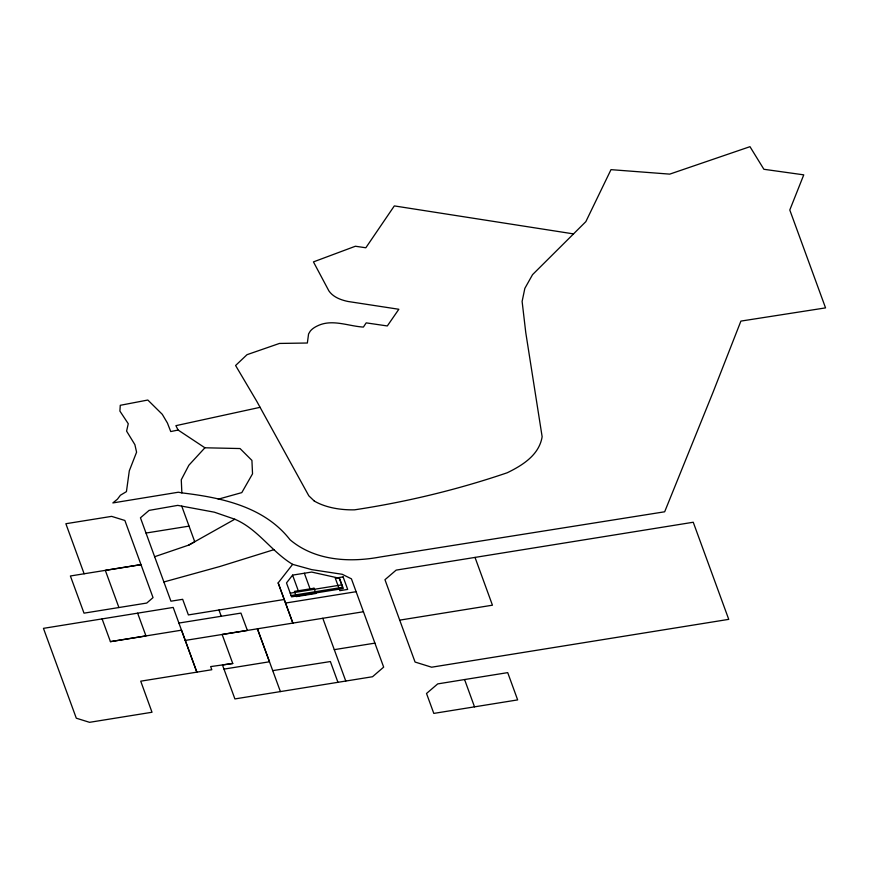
<?xml version="1.0" encoding="UTF-8"?>
<svg xmlns="http://www.w3.org/2000/svg" width="869" height="869" viewBox="0 0 869 869"><rect width="100%" height="100%" fill="white"/><g stroke="black" fill="none" stroke-linecap="round" stroke-linejoin="round"><path stroke-width="1.3" d="M278.156 582.903L292.864 623.095L278.156 582.903L292.636 564.361L311.678 569.629L342.234 574.29L351.434 578.852L383.663 667.12L372.54 676.734L234.902 698.926L222.453 664.948L232.751 663.492L222.138 634.479L363.427 611.743M292.581 575.126L286.498 582.925L291.571 596.84L343.277 588.519L339.54 578.287L311.623 572.063L292.581 575.126L298.295 590.768M218.238 499.186L241.799 492.614L252.531 473.833L251.923 460.418L240.05 448.545L204.91 447.785L188.855 465.252L181.273 479.775L181.86 492.886C221.291 497.557 264.306 506.584 290.04 539.768C314.85 560.744 349.295 562.71 379.959 557.04L664.666 511.787L713.058 392.245L740.899 321.096L825.55 307.887L789.791 210.005L803.76 174.854L763.884 169.281L749.98 146.676L669.738 174.126L610.994 169.651L585.858 221.628L532.556 274.637L524.843 288.378L522.117 301.445L525.767 332.588L542.137 436.727C539.214 454.976 522.519 465.328 507.214 472.769C457.626 489.638 406.344 502.01 354.585 509.831A57.321 30.969 -4.5 0 1 314.263 501.022M234.804 519.227L214.382 512.189L177.721 505.378L149.099 510.385L140.452 517.805L154.639 556.714L188.79 545.069L234.804 519.227C257.876 528.949 271.476 551.696 292.636 564.361M188.79 545.069L194.743 541.745L181.74 506.127M273.963 549.664L219.781 566.534L163.893 581.969M260.103 407.322L175.896 425.669L178.123 430.046L204.91 447.785M178.123 430.046L170.737 431.556L167.424 423.029L162.297 414.339L147.828 400.033L120.27 405.302L119.9 411.091L128.264 423.735L126.592 431.111L134.88 444.646L136.585 452.184L129.307 470.802L126.429 491.637L120.411 495.232L117.456 499.164L112.851 502.934L178.362 492.223L181.86 492.886M146.025 533.045L188.997 526.136M118.912 607.529L84.011 613.156L70.389 575.984L140.984 564.633L105.323 570.368L118.912 607.529L146.763 603.053L153.031 597.611L124.875 520.477L111.623 516.371L65.87 523.725L84.13 573.79M102.097 618.913L110.428 641.648L181.523 630.177L196.85 672.15L140.724 681.177L152.01 712.254L89.55 722.324L76.298 718.196L43.45 628.352L173.192 607.431L196.85 672.15L211.808 669.727L210.646 666.588L232.751 663.492M290.235 593.169L341.691 584.891M291.126 595.602L342.571 587.314L339.258 578.222M284.196 599.491L188.388 614.926L182.675 599.317L170.932 601.196L154.639 556.714M285.543 603.053L356.105 591.702M178.895 623.062L240.941 613.101L247.383 630.416L185.227 640.42M110.428 641.648L145.97 635.934L137.639 613.177M399.707 620.14L415.067 662.048L431.621 667.207L728.743 619.358L693.245 522.247L396.155 570.118L384.967 579.71L399.707 620.14L492.441 605.193L475.017 557.409M224.017 669.108L269.466 661.776L257.409 628.808L280.405 691.583M464.589 679.547L437.704 683.903L426.516 693.484L433.805 713.406L517.652 699.903L507.713 672.628L464.589 679.547L474.517 706.845M334.283 649.654L374.897 643.136M272.725 670.629L330.383 661.548L337.943 682.306M573.518 233.891L394.33 205.91L365.827 247.774L355.388 246.242L313.448 261.895L328.873 290.876C333.196 297.165 340.833 299.957 348.002 301.478L398.838 309.266L387.313 325.951L366.186 322.866L363.405 327.081C348.219 326.179 331.925 318.597 317.185 326.016A23.365 12.622 -4.5 0 0 310.32 331.046L308.571 333.946L307.354 343.016L279.46 343.44L247.024 354.682L235.586 365.501L256.735 401.25L308.81 495.797L314.263 501.022M218.966 610.005L221.28 616.295M322.801 618.283L345.764 681.024M304.356 573.236L310.059 588.878M343.125 576.897L335.282 578.157L339.844 590.67L347.687 589.41L343.125 576.897M314.046 588.237L294.439 591.387L296.34 596.601L315.947 593.451L314.046 588.237"/></g></svg>
